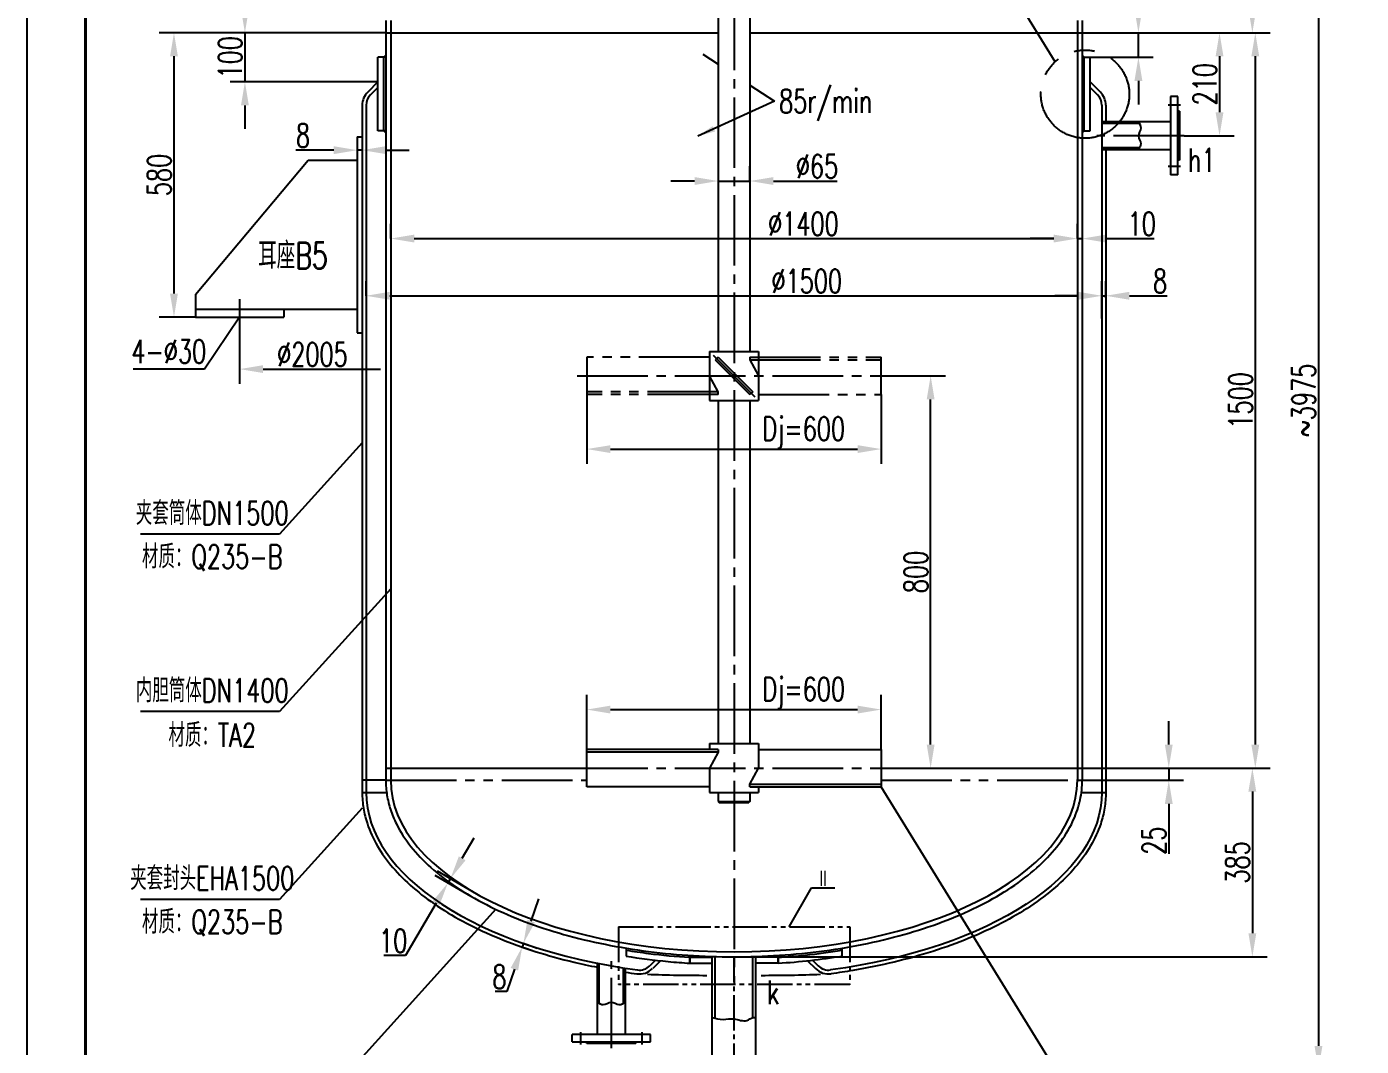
# Model space of a CAD drawing. Header units: millimetres. Extents: x -609 to 19506, y -219 to 17861.
# Drawn here: x 0 to 2721, y 3017 to 5097 of the extents above; entities that cross this region are included whole.
import ezdxf
from ezdxf.enums import TextEntityAlignment as Align

# ---------------------------------------------------------------- set-up
doc = ezdxf.new("R2010")
doc.units = ezdxf.units.MM
doc.header["$LTSCALE"] = 120
doc.header["$PDMODE"] = 3
for name, pattern in [('CENT1', [3.35, 2.4, -0.3, 0.35, -0.3]), ('CENT2', [0.82, 0.6, -0.07, 0.08, -0.07]), ('CENTER', [1.66, 1.2, -0.15, 0.16, -0.15]), ('PHAN1', [4, 2.4, -0.3, 0.35, -0.3, 0.35, -0.3]), ('PHAN2', [0.97, 0.6, -0.07, 0.08, -0.07, 0.08, -0.07]), ('PHANTOM', [1.97, 1.2, -0.15, 0.16, -0.15, 0.16, -0.15])]:
    doc.linetypes.add(name, pattern=pattern)
for name, color, linetype in [('3', 6, 'Continuous'), ('4', 5, 'Continuous'), ('A', 2, 'Continuous'), ('B', 7, 'Continuous'), ('C', 1, 'CENTER'), ('C1', 1, 'CENT1'), ('C2', 1, 'CENT2'), ('D', 4, 'PHANTOM'), ('D1', 4, 'PHAN1'), ('D2', 4, 'PHAN2')]:
    doc.layers.add(name, color=color, linetype=linetype)
doc.styles.add('HZ', font='txt', dxfattribs={"width": 0.7, "bigfont": 'hztxt'})
doc.dimstyles.new('ISO-25', dxfattribs={"dimtxt": 2.5, "dimasz": 2.5, "dimexe": 1.25, "dimexo": 0.625, "dimtad": 1, "dimdsep": 46, "dimtxsty": 'Standard', "dimcen": 2.5, "dimadec": 0, "dimazin": 0, "dimtfac": 1, "dimtmove": 0, "dimatfit": 3, "dimfxl": 0, "dimarcsym": 0})

# ---------------------------------------------------------------- blocks, each defined once
blk = doc.blocks.new('*D9')
at = {"layer": 'B', "color": 0, "lineweight": -2}
for p, q in [((444.9, 5132.4), (444.9, 5180.4)), ((732.1, 5084.4), (414.9, 5084.4)), ((444.9, 5084.4), (444.9, 4984.4)), ((716.1, 4984.4), (414.9, 4984.4)), ((444.9, 4936.4), (444.9, 4888.4))]:
    blk.add_line(p, q, dxfattribs=at)
at = {"layer": 'B', "color": 0}
for points in [[(436.9, 5132.4), (452.9, 5132.4), (444.9, 5084.4)], [(436.9, 4936.4), (452.9, 4936.4), (444.9, 4984.4)]]:
    blk.add_solid(points, dxfattribs=at)
at = {"layer": 'Defpoints', "color": 0}
for p in [(732.1, 5084.4), (444.9, 4984.4), (716.1, 4984.4)]:
    blk.add_point(p, dxfattribs=at)
at = {"layer": 'B', "color": 0, "insert": (414.9, 5034.4), "char_height": 48, "attachment_point": 5, "rotation": 90, "style": 'HZ'}
blk.add_mtext('100', dxfattribs=at)
blk = doc.blocks.new('*D11')
at = {"layer": 'B', "color": 0, "lineweight": -2}
for p, q in [((1762.1, 4384.4), (1873, 4384.4)), ((1843, 3632.4), (1843, 4336.4)), ((1762.1, 3584.4), (1873, 3584.4))]:
    blk.add_line(p, q, dxfattribs=at)
at = {"layer": 'B', "color": 0}
for points in [[(1835, 4336.4), (1851, 4336.4), (1843, 4384.4)], [(1835, 3632.4), (1851, 3632.4), (1843, 3584.4)]]:
    blk.add_solid(points, dxfattribs=at)
at = {"layer": 'Defpoints', "color": 0}
for p in [(1762.1, 4384.4), (1843, 4384.4), (1762.1, 3584.4)]:
    blk.add_point(p, dxfattribs=at)
at = {"layer": 'B', "color": 0, "insert": (1813, 3984.4), "char_height": 48, "attachment_point": 5, "rotation": 90, "style": 'HZ'}
blk.add_mtext('800', dxfattribs=at)
blk = doc.blocks.new('*D12')
at = {"layer": 'B', "color": 0, "lineweight": -2}
for p, q in [((567, 5084.4), (270.3, 5084.4)), ((300.3, 5036.4), (300.3, 4552.4)), ((344.1, 4504.4), (270.3, 4504.4))]:
    blk.add_line(p, q, dxfattribs=at)
at = {"layer": 'B', "color": 0}
for points in [[(292.3, 5036.4), (308.3, 5036.4), (300.3, 5084.4)], [(292.3, 4552.4), (308.3, 4552.4), (300.3, 4504.4)]]:
    blk.add_solid(points, dxfattribs=at)
at = {"layer": 'Defpoints', "color": 0}
for p in [(567, 5084.4), (300.3, 4504.4), (344.1, 4504.4)]:
    blk.add_point(p, dxfattribs=at)
at = {"layer": 'B', "color": 0, "insert": (270.3, 4794.4), "char_height": 48, "attachment_point": 5, "rotation": 90, "style": 'HZ'}
blk.add_mtext('580', dxfattribs=at)
blk = doc.blocks.new('*D13')
at = {"layer": 'B', "color": 0, "lineweight": -2}
for p, q in [((2152.1, 5084.4), (2462, 5084.4)), ((2432, 5036.4), (2432, 4922.4)), ((2360.1, 4874.4), (2462, 4874.4))]:
    blk.add_line(p, q, dxfattribs=at)
at = {"layer": 'B', "color": 0}
for points in [[(2424, 5036.4), (2440, 5036.4), (2432, 5084.4)], [(2424, 4922.4), (2440, 4922.4), (2432, 4874.4)]]:
    blk.add_solid(points, dxfattribs=at)
at = {"layer": 'Defpoints', "color": 0}
for p in [(2152.1, 5084.4), (2360.1, 4874.4), (2432, 4874.4)]:
    blk.add_point(p, dxfattribs=at)
at = {"layer": 'B', "color": 0, "insert": (2402, 4979.4), "char_height": 48, "attachment_point": 5, "rotation": 90, "style": 'HZ'}
blk.add_mtext('210', dxfattribs=at)
blk = doc.blocks.new('*D15')
at = {"layer": 'B', "color": 0, "lineweight": -2}
for p, q in [((1142.1, 3622.6), (1142.1, 3733.7)), ((1742.1, 3622.6), (1742.1, 3733.7)), ((1190.1, 3703.7), (1694.1, 3703.7))]:
    blk.add_line(p, q, dxfattribs=at)
at = {"layer": 'B', "color": 0}
for points in [[(1190.1, 3711.7), (1190.1, 3695.7), (1142.1, 3703.7)], [(1694.1, 3711.7), (1694.1, 3695.7), (1742.1, 3703.7)]]:
    blk.add_solid(points, dxfattribs=at)
at = {"layer": 'Defpoints', "color": 0}
for p in [(1742.1, 3703.7), (1142.1, 3622.6), (1742.1, 3622.6)]:
    blk.add_point(p, dxfattribs=at)
at = {"layer": 'B', "color": 0, "insert": (1584.3, 3737.3), "char_height": 48, "attachment_point": 5, "style": 'HZ'}
blk.add_mtext('Dj=600', dxfattribs=at)
blk = doc.blocks.new('*D16')
at = {"layer": 'B', "color": 0, "lineweight": -2}
for p, q in [((1142.1, 4346.2), (1142.1, 4205.1)), ((1742.1, 4346.2), (1742.1, 4205.1)), ((1190.1, 4235.1), (1694.1, 4235.1))]:
    blk.add_line(p, q, dxfattribs=at)
at = {"layer": 'B', "color": 0}
for points in [[(1190.1, 4243.1), (1190.1, 4227.1), (1142.1, 4235.1)], [(1694.1, 4243.1), (1694.1, 4227.1), (1742.1, 4235.1)]]:
    blk.add_solid(points, dxfattribs=at)
at = {"layer": 'Defpoints', "color": 0}
for p in [(1142.1, 4346.2), (1742.1, 4346.2), (1742.1, 4235.1)]:
    blk.add_point(p, dxfattribs=at)
at = {"layer": 'B', "color": 0, "insert": (1584.3, 4268.6), "char_height": 48, "attachment_point": 5, "style": 'HZ'}
blk.add_mtext('Dj=600', dxfattribs=at)
blk = doc.blocks.new('*D17')
at = {"layer": 'B', "color": 0, "lineweight": -2}
for p, q in [((742.1, 4664.6), (742.1, 4694.6)), ((2142.1, 4664.6), (2142.1, 4694.6)), ((790.1, 4664.6), (2094.1, 4664.6))]:
    blk.add_line(p, q, dxfattribs=at)
at = {"layer": 'B', "color": 0}
for points in [[(790.1, 4672.6), (790.1, 4656.6), (742.1, 4664.6)], [(2094.1, 4672.6), (2094.1, 4656.6), (2142.1, 4664.6)]]:
    blk.add_solid(points, dxfattribs=at)
at = {"layer": 'Defpoints', "color": 0}
for p in [(742.1, 4664.6), (2142.1, 4664.6), (2142.1, 4664.6)]:
    blk.add_point(p, dxfattribs=at)
at = {"layer": 'B', "color": 0, "insert": (1583.6, 4694.6), "char_height": 48, "attachment_point": 5, "style": 'HZ'}
blk.add_mtext('%%c1400', dxfattribs=at)
blk = doc.blocks.new('*D18')
at = {"layer": 'B', "color": 0, "lineweight": -2}
for p, q in [((692.1, 4547.9), (692.1, 4577.9)), ((2192.1, 4547.9), (2192.1, 4577.9)), ((740.1, 4547.9), (2144.1, 4547.9))]:
    blk.add_line(p, q, dxfattribs=at)
at = {"layer": 'B', "color": 0}
for points in [[(740.1, 4555.9), (740.1, 4539.9), (692.1, 4547.9)], [(2144.1, 4555.9), (2144.1, 4539.9), (2192.1, 4547.9)]]:
    blk.add_solid(points, dxfattribs=at)
at = {"layer": 'Defpoints', "color": 0}
for p in [(692.1, 4547.9), (2192.1, 4547.9), (2192.1, 4547.9)]:
    blk.add_point(p, dxfattribs=at)
at = {"layer": 'B', "color": 0, "insert": (1590.5, 4577.9), "char_height": 48, "attachment_point": 5, "style": 'HZ'}
blk.add_mtext('%%c1500', dxfattribs=at)
blk = doc.blocks.new('*D19')
at = {"layer": 'B', "color": 0, "lineweight": -2}
for p, q in [((2192.1, 4501.8), (2192.1, 4577.9)), ((2200.1, 4543.5), (2200.1, 4577.9)), ((2144.1, 4547.9), (2096.1, 4547.9)), ((2192.1, 4547.9), (2200.1, 4547.9)), ((2248.1, 4547.9), (2325.5, 4547.9))]:
    blk.add_line(p, q, dxfattribs=at)
at = {"layer": 'B', "color": 0}
for points in [[(2144.1, 4555.9), (2144.1, 4539.9), (2192.1, 4547.9)], [(2248.1, 4555.9), (2248.1, 4539.9), (2200.1, 4547.9)]]:
    blk.add_solid(points, dxfattribs=at)
at = {"layer": 'Defpoints', "color": 0}
for p in [(2200.1, 4547.9), (2200.1, 4543.5), (2192.1, 4501.8)]:
    blk.add_point(p, dxfattribs=at)
at = {"layer": 'B', "color": 0, "insert": (2310.8, 4577.9), "char_height": 48, "attachment_point": 5, "style": 'HZ'}
blk.add_mtext('8', dxfattribs=at)
blk = doc.blocks.new('*D20')
at = {"layer": 'B', "color": 0, "lineweight": -2}
for p, q in [((2462, 5084.4), (2534.9, 5084.4)), ((2504.9, 5036.4), (2504.9, 3632.4)), ((2152.1, 3584.4), (2534.9, 3584.4))]:
    blk.add_line(p, q, dxfattribs=at)
at = {"layer": 'B', "color": 0}
for points in [[(2496.9, 5036.4), (2512.9, 5036.4), (2504.9, 5084.4)], [(2496.9, 3632.4), (2512.9, 3632.4), (2504.9, 3584.4)]]:
    blk.add_solid(points, dxfattribs=at)
at = {"layer": 'Defpoints', "color": 0}
for p in [(2462, 5084.4), (2152.1, 3584.4), (2504.9, 3584.4)]:
    blk.add_point(p, dxfattribs=at)
at = {"layer": 'B', "color": 0, "insert": (2474.9, 4334.4), "char_height": 48, "attachment_point": 5, "rotation": 90, "style": 'HZ'}
blk.add_mtext('1500', dxfattribs=at)
blk = doc.blocks.new('*D21')
at = {"layer": 'B', "color": 0, "lineweight": -2}
for p, q in [((1442.1, 5475.4), (2528.9, 5475.4)), ((2498.9, 5132.4), (2498.9, 5427.4)), ((2152.1, 5084.4), (2528.9, 5084.4))]:
    blk.add_line(p, q, dxfattribs=at)
at = {"layer": 'B', "color": 0}
for points in [[(2490.9, 5427.4), (2506.9, 5427.4), (2498.9, 5475.4)], [(2490.9, 5132.4), (2506.9, 5132.4), (2498.9, 5084.4)]]:
    blk.add_solid(points, dxfattribs=at)
at = {"layer": 'Defpoints', "color": 0}
for p in [(1442.1, 5475.4), (2498.9, 5475.4), (2152.1, 5084.4)]:
    blk.add_point(p, dxfattribs=at)
at = {"layer": 'B', "color": 0, "insert": (2468.9, 5279.9), "char_height": 48, "attachment_point": 5, "rotation": 90, "style": 'HZ'}
blk.add_mtext('391', dxfattribs=at)
blk = doc.blocks.new('*D22')
at = {"layer": 'B', "color": 0, "lineweight": -2}
for p, q in [((2152.1, 3584.4), (2528.9, 3584.4)), ((2498.9, 3536.4), (2498.9, 3247.4)), ((1442.1, 3199.4), (2528.9, 3199.4))]:
    blk.add_line(p, q, dxfattribs=at)
at = {"layer": 'B', "color": 0}
for points in [[(2490.9, 3536.4), (2506.9, 3536.4), (2498.9, 3584.4)], [(2490.9, 3247.4), (2506.9, 3247.4), (2498.9, 3199.4)]]:
    blk.add_solid(points, dxfattribs=at)
at = {"layer": 'Defpoints', "color": 0}
for p in [(2152.1, 3584.4), (1442.1, 3199.4), (2498.9, 3199.4)]:
    blk.add_point(p, dxfattribs=at)
at = {"layer": 'B', "color": 0, "insert": (2468.9, 3391.9), "char_height": 48, "attachment_point": 5, "rotation": 90, "style": 'HZ'}
blk.add_mtext('385', dxfattribs=at)
blk = doc.blocks.new('*D23')
at = {"layer": 'B', "color": 0, "lineweight": -2}
for p, q in [((2328.5, 3632.4), (2328.5, 3680.4)), ((2158.1, 3584.4), (2358.5, 3584.4)), ((2328.5, 3584.4), (2328.5, 3559.4)), ((2200.1, 3559.4), (2358.5, 3559.4)), ((2328.5, 3511.4), (2328.5, 3409.1))]:
    blk.add_line(p, q, dxfattribs=at)
at = {"layer": 'B', "color": 0}
for points in [[(2320.5, 3632.4), (2336.5, 3632.4), (2328.5, 3584.4)], [(2320.5, 3511.4), (2336.5, 3511.4), (2328.5, 3559.4)]]:
    blk.add_solid(points, dxfattribs=at)
at = {"layer": 'Defpoints', "color": 0}
for p in [(2158.1, 3584.4), (2200.1, 3559.4), (2328.5, 3559.4)]:
    blk.add_point(p, dxfattribs=at)
at = {"layer": 'B', "color": 0, "insert": (2298.5, 3436.2), "char_height": 48, "attachment_point": 5, "rotation": 90, "style": 'HZ'}
blk.add_mtext('25', dxfattribs=at)
blk = doc.blocks.new('*D26')
at = {"layer": 'B', "color": 0, "lineweight": -2}
for p, q in [((888, 3400.3), (912.2, 3441.8)), ((906, 3322.7), (832.9, 3365.3)), ((911.1, 3331.4), (837.9, 3373.9)), ((863.9, 3358.8), (858.8, 3350.2)), ((834.7, 3308.7), (772.5, 3201.9)), ((772.5, 3201.9), (727.9, 3201.9))]:
    blk.add_line(p, q, dxfattribs=at)
at = {"layer": 'B', "color": 0}
for points in [[(881.1, 3404.3), (894.9, 3396.3), (863.9, 3358.8)], [(827.8, 3312.7), (841.6, 3304.7), (858.8, 3350.2)]]:
    blk.add_solid(points, dxfattribs=at)
at = {"layer": 'Defpoints', "color": 0}
for p in [(858.8, 3350.2), (906, 3322.7), (911.1, 3331.4)]:
    blk.add_point(p, dxfattribs=at)
at = {"layer": 'B', "color": 0, "insert": (747.2, 3231.9), "char_height": 48, "attachment_point": 5, "style": 'HZ'}
blk.add_mtext('10', dxfattribs=at)
blk = doc.blocks.new('*D27')
at = {"layer": 'B', "color": 0, "lineweight": -2}
for p, q in [((1028.6, 3272.2), (1044.5, 3317.5)), ((1012.8, 3226.9), (1010.2, 3219.3)), ((1010.2, 3219.3), (1038.5, 3209.5)), ((1012.8, 3226.9), (1041.1, 3217)), ((994.4, 3174), (978.6, 3128.7)), ((978.6, 3128.7), (955.1, 3128.7))]:
    blk.add_line(p, q, dxfattribs=at)
at = {"layer": 'B', "color": 0}
for points in [[(1021.1, 3274.8), (1036.2, 3269.6), (1012.8, 3226.9)], [(986.8, 3176.7), (1001.9, 3171.4), (1010.2, 3219.3)]]:
    blk.add_solid(points, dxfattribs=at)
at = {"layer": 'Defpoints', "color": 0}
for p in [(1010.2, 3219.3), (1010.2, 3219.3), (1012.8, 3226.9)]:
    blk.add_point(p, dxfattribs=at)
at = {"layer": 'B', "color": 0, "insert": (963.8, 3158.7), "char_height": 48, "attachment_point": 5, "style": 'HZ'}
blk.add_mtext('8', dxfattribs=at)
blk = doc.blocks.new('*D28')
at = {"layer": 'B', "color": 0, "lineweight": -2}
for p, q in [((674.1, 4872.4), (674.1, 4815)), ((684.1, 4872.4), (684.1, 4815)), ((626.1, 4845), (548.7, 4845)), ((684.1, 4845), (674.1, 4845)), ((732.1, 4845), (780.1, 4845))]:
    blk.add_line(p, q, dxfattribs=at)
at = {"layer": 'B', "color": 0}
for points in [[(626.1, 4853), (626.1, 4837), (674.1, 4845)], [(732.1, 4853), (732.1, 4837), (684.1, 4845)]]:
    blk.add_solid(points, dxfattribs=at)
at = {"layer": 'Defpoints', "color": 0}
for p in [(674.1, 4872.4), (684.1, 4872.4), (684.1, 4845)]:
    blk.add_point(p, dxfattribs=at)
at = {"layer": 'B', "color": 0, "insert": (563.4, 4875), "char_height": 48, "attachment_point": 5, "style": 'HZ'}
blk.add_mtext('8', dxfattribs=at)
blk = doc.blocks.new('*D32')
at = {"layer": 'B', "color": 0, "lineweight": -2}
for p, q in [((1474.6, 4782), (1474.6, 4812)), ((1361.6, 4782), (1313.6, 4782)), ((1409.6, 4783.4), (1409.6, 4752)), ((1409.6, 4782), (1474.6, 4782)), ((1522.6, 4782), (1652.3, 4782))]:
    blk.add_line(p, q, dxfattribs=at)
at = {"layer": 'B', "color": 0}
for points in [[(1361.6, 4790), (1361.6, 4774), (1409.6, 4782)], [(1522.6, 4790), (1522.6, 4774), (1474.6, 4782)]]:
    blk.add_solid(points, dxfattribs=at)
at = {"layer": 'Defpoints', "color": 0}
for p in [(1409.6, 4783.4), (1474.6, 4782), (1474.6, 4782)]:
    blk.add_point(p, dxfattribs=at)
at = {"layer": 'B', "color": 0, "insert": (1611.4, 4812), "char_height": 48, "attachment_point": 5, "style": 'HZ'}
blk.add_mtext('%%C65', dxfattribs=at)
blk = doc.blocks.new('*D33')
at = {"layer": 'B', "color": 0, "lineweight": -2}
for p, q in [((1532.7, 6659), (2663.7, 6659)), ((2633.7, 6611), (2633.7, 3017.4)), ((1508.1, 2969.4), (2663.7, 2969.4))]:
    blk.add_line(p, q, dxfattribs=at)
at = {"layer": 'B', "color": 0}
for points in [[(2625.7, 6611), (2641.7, 6611), (2633.7, 6659)], [(2625.7, 3017.4), (2641.7, 3017.4), (2633.7, 2969.4)]]:
    blk.add_solid(points, dxfattribs=at)
at = {"layer": 'Defpoints', "color": 0}
for p in [(1532.7, 6659), (1508.1, 2969.4), (2633.7, 2969.4)]:
    blk.add_point(p, dxfattribs=at)
at = {"layer": 'B', "color": 0, "insert": (2603.7, 4334.4), "char_height": 48, "attachment_point": 5, "rotation": 90, "style": 'HZ'}
blk.add_mtext('~3975', dxfattribs=at)
blk = doc.blocks.new('*D38')
at = {"layer": 'B', "color": 0, "lineweight": -2}
for p, q in [((2142.1, 4694.6), (2142.1, 4634.6)), ((2152.1, 4694.6), (2152.1, 4634.6)), ((2094.1, 4664.6), (2046.1, 4664.6)), ((2142.1, 4664.6), (2152.1, 4664.6)), ((2200.1, 4664.6), (2298.7, 4664.6))]:
    blk.add_line(p, q, dxfattribs=at)
at = {"layer": 'B', "color": 0}
for points in [[(2094.1, 4672.6), (2094.1, 4656.6), (2142.1, 4664.6)], [(2200.1, 4672.6), (2200.1, 4656.6), (2152.1, 4664.6)]]:
    blk.add_solid(points, dxfattribs=at)
at = {"layer": 'Defpoints', "color": 0}
for p in [(2142.1, 4694.6), (2152.1, 4694.6), (2152.1, 4664.6)]:
    blk.add_point(p, dxfattribs=at)
at = {"layer": 'B', "color": 0, "insert": (2273.4, 4694.6), "char_height": 48, "attachment_point": 5, "style": 'HZ'}
blk.add_mtext('10', dxfattribs=at)
blk = doc.blocks.new('*D48')
at = {"layer": 'B', "color": 0, "lineweight": -2}
for p, q in [((2266.6, 5132.4), (2266.6, 5234.7)), ((2152.1, 5084.4), (2296.6, 5084.4)), ((2266.6, 5034.4), (2266.6, 5084.4)), ((2168.1, 5034.4), (2296.6, 5034.4)), ((2266.6, 4986.4), (2266.6, 4938.4))]:
    blk.add_line(p, q, dxfattribs=at)
at = {"layer": 'B', "color": 0}
for points in [[(2258.6, 5132.4), (2274.6, 5132.4), (2266.6, 5084.4)], [(2258.6, 4986.4), (2274.6, 4986.4), (2266.6, 5034.4)]]:
    blk.add_solid(points, dxfattribs=at)
at = {"layer": 'Defpoints', "color": 0}
for p in [(2152.1, 5084.4), (2168.1, 5034.4), (2266.6, 5034.4)]:
    blk.add_point(p, dxfattribs=at)
at = {"layer": 'B', "color": 0, "insert": (2236.6, 5207.5), "char_height": 48, "attachment_point": 5, "rotation": 90, "style": 'HZ'}
blk.add_mtext('50', dxfattribs=at)

msp = doc.modelspace()

# ---------------------------------------------------------------- hatches: boundary and pattern name
at = {"layer": 'B'}
for points in [[(727.957, 5034.392), (732.096, 5034.392), (732.096, 5038.531)], [(2156.235, 5034.392), (2152.096, 5034.392), (2152.096, 5038.531)], [(727.957, 4884.392), (732.096, 4884.392), (732.096, 4880.253)], [(2156.235, 4884.392), (2152.096, 4884.392), (2152.096, 4880.253)]]:
    msp.add_hatch(color=256, dxfattribs=at).paths.add_polyline_path(points)

# ---------------------------------------------------------------- linework, layer by layer
at = {"color": 0, "linetype": 'ByBlock'}
msp.add_line((1524.504, 4945.134), (1368.346, 4873.605), dxfattribs=at)
msp.add_solid([(1398.367, 4893.91), (1403.33, 4883.076), (1368.346, 4873.605)], dxfattribs=at)
at = {"layer": '3'}
msp.add_lwpolyline([(0, 7128), (0, 0), (5040, 0), (5040, 7128)], close=True, dxfattribs=at)
at = {"layer": '4', "const_width": 6}
msp.add_lwpolyline([(120, 7008), (120, 120), (4920, 120), (4920, 7008)], close=True, dxfattribs=at)
at = {"layer": 'A'}
for p, q in [((1409.596, 5508.582), (1409.596, 4434.392)), ((1474.596, 5508.086), (1474.596, 4434.392)), ((732.096, 5109.392), (732.096, 3559.392)), ((742.096, 5109.392), (742.096, 3559.392)), ((2142.096, 5109.392), (2142.096, 3559.392)), ((2152.096, 5109.392), (2152.096, 3559.392)), ((732.096, 5084.392), (1409.596, 5084.392)), ((1474.596, 5084.392), (2152.096, 5084.392)), ((732.096, 5034.392), (716.096, 5034.392)), ((716.096, 4884.392), (716.096, 5034.392)), ((728.096, 4884.392), (728.096, 5034.392)), ((2152.096, 5034.392), (2168.096, 5034.392)), ((2156.096, 4884.392), (2156.096, 5034.392)), ((2168.096, 4884.392), (2168.096, 5034.392)), ((716.096, 4984.392), (695.226, 4963.522)), ((2168.096, 4984.392), (2188.966, 4963.522)), ((716.096, 4973.078), (700.883, 4957.865)), ((716.096, 4973.078), (700.883, 4957.865)), ((2168.096, 4973.078), (2183.309, 4957.865)), ((2332.096, 4954.392), (2332.096, 4794.392)), ((2347.096, 4954.392), (2332.096, 4954.392)), ((2347.096, 4794.392), (2347.096, 4954.392)), ((684.096, 4936.652), (684.096, 3534.392)), ((692.096, 4936.652), (692.096, 3534.392)), ((2192.096, 4936.652), (2192.096, 3534.392)), ((2200.096, 4936.652), (2200.096, 4902.892)), ((2332.096, 4902.892), (2192.096, 4902.892)), ((2268.381, 4899.392), (2192.096, 4899.392)), ((2350.096, 4924.392), (2347.096, 4924.392)), ((2350.096, 4924.392), (2350.096, 4824.392)), ((674.096, 4872.392), (674.096, 4472.392)), ((674.096, 4872.392), (684.096, 4872.392)), ((732.096, 4884.392), (716.096, 4884.392)), ((2152.096, 4884.392), (2168.096, 4884.392)), ((2268.471, 4849.392), (2192.096, 4849.392)), ((2332.096, 4845.892), (2192.096, 4845.892)), ((2200.096, 4845.892), (2200.096, 3534.392)), ((344.096, 4550.392), (574.096, 4824.392)), ((574.096, 4824.392), (674.096, 4824.392)), ((2350.096, 4824.392), (2347.096, 4824.392)), ((2347.096, 4794.392), (2332.096, 4794.392)), ((344.096, 4550.392), (344.096, 4504.392)), ((344.096, 4520.392), (674.096, 4520.392)), ((524.096, 4520.392), (524.096, 4504.392)), ((344.096, 4504.392), (524.096, 4504.392)), ((674.096, 4472.392), (684.096, 4472.392)), ((1392.096, 4434.392), (1392.096, 4334.392)), ((1392.096, 4434.392), (1492.096, 4434.392)), ((1409.569, 4422.576), (1403.912, 4416.919)), ((1403.912, 4416.919), (1474.623, 4346.208)), ((1409.569, 4422.576), (1480.28, 4351.865)), ((1492.096, 4434.392), (1492.096, 4334.392)), ((1392.096, 4334.392), (1492.096, 4334.392)), ((1409.596, 4334.392), (1409.596, 3634.392)), ((1474.596, 4334.392), (1474.596, 3634.392)), ((1480.28, 4351.865), (1474.623, 4346.208)), ((1409.569, 3622.576), (1142.096, 3622.576)), ((1142.096, 3546.208), (1142.096, 3622.576)), ((1392.096, 3634.392), (1392.096, 3622.576)), ((1392.096, 3634.392), (1492.096, 3634.392)), ((1409.569, 3622.576), (1409.569, 3616.919)), ((1492.096, 3634.392), (1492.096, 3584.392)), ((1492.096, 3622.576), (1742.096, 3622.576)), ((1742.096, 3622.576), (1742.096, 3546.208)), ((1409.569, 3616.919), (1142.096, 3616.919)), ((1409.569, 3616.919), (1392.096, 3584.392)), ((732.096, 3584.392), (1142.096, 3584.392)), ((1392.096, 3584.392), (1392.096, 3534.392)), ((1474.623, 3551.865), (1492.096, 3584.392)), ((1742.096, 3584.392), (2152.096, 3584.392)), ((732.096, 3559.392), (684.096, 3559.392)), ((1392.096, 3546.208), (1142.096, 3546.208)), ((1474.623, 3551.865), (1742.096, 3551.865)), ((1474.623, 3546.208), (1474.623, 3551.865)), ((1474.623, 3546.208), (1742.096, 3546.208)), ((1492.096, 3546.208), (1492.096, 3534.392)), ((2152.096, 3559.392), (2200.096, 3559.392)), ((1392.096, 3534.392), (1492.096, 3534.392)), ((1409.596, 3534.392), (1409.596, 3516.392)), ((1409.596, 3516.392), (1411.596, 3514.392)), ((1409.596, 3516.392), (1474.596, 3516.392)), ((1411.596, 3514.392), (1472.596, 3514.392)), ((1474.596, 3516.392), (1472.596, 3514.392)), ((1474.596, 3534.392), (1474.596, 3516.392)), ((1222.096, 3216.992), (1222.096, 3200.781)), ((1662.096, 3216.994), (1662.096, 3200.781)), ((1163.596, 3040.715), (1163.596, 3186.205)), ((1167.096, 3104.341), (1167.096, 3185.51)), ((1281.916, 3192.504), (1270.469, 3181.057)), ((1292.096, 3191.37), (1276.352, 3175.626)), ((1352.096, 3202.276), (1352.096, 3186.244)), ((1352.096, 3186.244), (1352.096, 3199.392)), ((1352.096, 3198.268), (1397.596, 3198.268)), ((1352.096, 3186.244), (1397.596, 3186.244)), ((1397.596, 2989.392), (1397.596, 3199.392)), ((1403.596, 3073.849), (1403.596, 3199.392)), ((1480.596, 3075.234), (1480.596, 3199.392)), ((1486.596, 2989.392), (1486.596, 3199.392)), ((1532.096, 3198.267), (1486.596, 3198.268)), ((1532.096, 3186.244), (1486.596, 3186.244)), ((1532.096, 3202.276), (1532.096, 3186.244)), ((1532.096, 3186.244), (1532.096, 3199.392)), ((1592.096, 3191.369), (1608.066, 3175.4)), ((1602.276, 3192.504), (1613.723, 3181.057)), ((1192.096, 3172.715), (1192.096, 3172.715)), ((1217.096, 3104.431), (1217.096, 3176.665)), ((1220.596, 3040.715), (1220.596, 3176.119)), ((1272.096, 3040.715), (1112.096, 3040.715)), ((1112.096, 3025.715), (1112.096, 3040.715)), ((1112.096, 3025.715), (1272.096, 3025.715)), ((1142.096, 3022.715), (1142.096, 3025.715)), ((1242.096, 3022.715), (1142.096, 3022.715)), ((1242.096, 3022.715), (1242.096, 3025.715)), ((1272.096, 3025.715), (1272.096, 3040.715))]:
    msp.add_line(p, q, dxfattribs=at)
for centre, radius, start, end in [((722.096, 4936.652), 38, 135, 180), ((722.096, 4936.652), 30, 135, 180), ((2162.096, 4936.652), 30, 360, 45), ((2162.096, 4936.652), 38, 0, 45), ((1249.256, 3202.27), 38, 262.253811, 315), ((1249.256, 3202.27), 30, 262.253811, 315), ((1390.87, 6862.729), 3701.235, 268.060444, 269.930862), ((1493.323, 6862.729), 3701.235, 270.069138, 271.939556), ((1634.936, 3202.27), 38, 225, 277.746189), ((1634.936, 3202.27), 30, 225, 277.746189)]:
    msp.add_arc(centre, radius, start, end, dxfattribs=at)
for centre, major_axis, end_param in [((1442.096, 3559.392), (-700, 0), 3.14159265), ((1442.096, 3534.392), (-750, 0), 1.30517238)]:
    msp.add_ellipse(centre, major_axis=major_axis, ratio=0.5, start_param=0, end_param=end_param, dxfattribs=at)
at = {"layer": 'A', "extrusion": (0, 0, -1)}
msp.add_ellipse((1442.096, 3534.392), major_axis=(750, 0), ratio=0.5, start_param=0, end_param=1.30517238, dxfattribs=at)
at = {"layer": 'A'}
for points, knots in [([(732.096, 3559.392), (732.096, 3549.355), (732.914, 3539.318), (736.173, 3519.341), (738.613, 3509.401), (745.082, 3489.707), (749.109, 3479.953), (761.718, 3454.647), (771.569, 3439.309), (795.105, 3409.562), (808.789, 3395.151), (839.717, 3367.458), (856.961, 3354.175), (894.702, 3328.926), (915.199, 3316.96), (959.094, 3294.524), (982.492, 3284.053), (1031.79, 3264.77), (1057.69, 3255.958), (1111.547, 3240.133), (1139.505, 3233.12), (1197, 3221.008), (1226.537, 3215.91), (1286.68, 3207.71), (1317.287, 3204.61), (1379.042, 3200.459), (1410.191, 3199.409), (1472.493, 3199.375), (1503.646, 3200.393), (1565.419, 3204.477), (1596.039, 3207.545), (1656.216, 3215.68), (1685.774, 3220.747), (1743.32, 3232.797), (1771.307, 3239.779), (1825.231, 3255.547), (1851.167, 3264.331), (1900.546, 3283.56), (1923.987, 3294.005), (1967.976, 3316.394), (1988.523, 3328.337), (2026.369, 3353.543), (2043.668, 3366.806), (2074.71, 3394.463), (2088.454, 3408.857), (2112.113, 3438.575), (2122.029, 3453.899), (2136.451, 3482.582), (2141.588, 3495.834), (2148.931, 3522.629), (2151.137, 3536.172), (2152.012, 3552.959), (2152.096, 3556.176), (2152.096, 3559.392)], [0, 0, 0, 0, 0.08138329, 0.08138329, 0.16276657, 0.16276657, 0.24414986, 0.24414986, 0.37670752, 0.37670752, 0.50926519, 0.50926519, 0.64182286, 0.64182286, 0.77438052, 0.77438052, 0.90693819, 0.90693819, 1.03949585, 1.03949585, 1.17205352, 1.17205352, 1.30461118, 1.30461118, 1.43716885, 1.43716885, 1.56972651, 1.56972651, 1.70228418, 1.70228418, 1.83484184, 1.83484184, 1.96739951, 1.96739951, 2.09995717, 2.09995717, 2.23251484, 2.23251484, 2.3650725, 2.3650725, 2.49763017, 2.49763017, 2.63018783, 2.63018783, 2.7627455, 2.7627455, 2.89530316, 2.89530316, 3.00540875, 3.00540875, 3.11551434, 3.11551434, 3.14159265, 3.14159265, 3.14159265, 3.14159265]), ([(684.096, 3534.392), (684.096, 3523.714), (684.972, 3513.037), (688.463, 3491.779), (691.078, 3481.198), (699.625, 3455.349), (706.535, 3440.188), (723.86, 3410.495), (734.274, 3395.962), (758.419, 3367.711), (772.149, 3353.993), (802.713, 3327.538), (819.547, 3314.802), (856.073, 3290.467), (875.766, 3278.87), (917.732, 3256.962), (940.005, 3246.651), (986.817, 3227.452), (1011.356, 3218.564), (1062.355, 3202.328), (1088.815, 3194.981), (1131.655, 3184.713), (1147.517, 3181.242), (1163.596, 3178.047)], [0, 0, 0, 0, 0.08192597, 0.08192597, 0.16385193, 0.16385193, 0.28384722, 0.28384722, 0.40384251, 0.40384251, 0.5238378, 0.5238378, 0.64383308, 0.64383308, 0.76382837, 0.76382837, 0.88382366, 0.88382366, 1.00381895, 1.00381895, 1.12381423, 1.12381423, 1.19258906, 1.19258906, 1.19258906, 1.19258906]), ([(2200.096, 3534.392), (2200.096, 3523.724), (2199.222, 3513.055), (2195.737, 3491.815), (2193.126, 3481.244), (2184.59, 3455.406), (2177.686, 3440.247), (2160.374, 3410.556), (2149.966, 3396.025), (2125.836, 3367.777), (2112.113, 3354.059), (2081.564, 3327.606), (2064.739, 3314.869), (2028.229, 3290.535), (2008.545, 3278.937), (1966.597, 3257.028), (1944.333, 3246.716), (1897.538, 3227.514), (1873.008, 3218.623), (1822.026, 3202.383), (1795.576, 3195.033), (1741.128, 3181.973), (1713.13, 3176.264), (1669.867, 3168.919), (1655.025, 3166.652), (1640.058, 3164.617)], [0, 0, 0, 0, 0.08185481, 0.08185481, 0.16370963, 0.16370963, 0.28368482, 0.28368482, 0.40366, 0.40366, 0.52363519, 0.52363519, 0.64361037, 0.64361037, 0.76358556, 0.76358556, 0.88356074, 0.88356074, 1.00353593, 1.00353593, 1.12351111, 1.12351111, 1.2434863, 1.2434863, 1.30517238, 1.30517238, 1.30517238, 1.30517238]), ([(1222.096, 3212.939), (1237.177, 3210.471), (1252.419, 3208.257), (1295.541, 3202.774), (1323.711, 3200.09), (1352.096, 3198.268)], [1.254492256, 1.254492256, 1.254492256, 1.254492256, 1.321744576, 1.321744576, 1.443159137, 1.443159137, 1.443159137, 1.443159137]), ([(1532.096, 3198.269), (1550.492, 3199.449), (1568.797, 3200.991), (1612.337, 3205.547), (1637.433, 3208.904), (1662.096, 3212.939)], [1.698433637, 1.698433637, 1.698433637, 1.698433637, 1.777117413, 1.777117413, 1.887100339, 1.887100339, 1.887100339, 1.887100339]), ([(1222.096, 3200.781), (1250.302, 3196.21), (1279.053, 3192.521), (1322.714, 3188.346), (1337.377, 3187.18), (1352.096, 3186.244)], [1.257344723, 1.257344723, 1.257344723, 1.257344723, 1.381835754, 1.381835754, 1.444244965, 1.444244965, 1.444244965, 1.444244965]), ([(1532.096, 3186.244), (1554.149, 3187.647), (1576.076, 3189.565), (1619.47, 3194.419), (1640.936, 3197.352), (1662.096, 3200.781)], [1.697347353, 1.697347353, 1.697347353, 1.697347353, 1.79085412, 1.79085412, 1.88424808, 1.88424808, 1.88424808, 1.88424808])]:
    msp.add_open_spline(points, degree=3, knots=knots, dxfattribs=at)
msp.add_open_spline([(1220.596, 3168.025), (1228.405, 3166.825), (1236.253, 3165.689), (1244.134, 3164.617)], degree=3, dxfattribs=at)
at = {"layer": 'B'}
for p, q in [((2096.744, 5025.298), (2017.038, 5154.813)), ((732.096, 5038.531), (727.957, 5034.392)), ((1378.418, 5040.947), (1409.596, 5020.498)), ((2152.096, 5038.531), (2156.235, 5034.392)), ((1474.596, 4977.867), (1524.504, 4945.134)), ((732.096, 4880.253), (727.957, 4884.392)), ((2152.096, 4880.253), (2156.235, 4884.392)), ((434.096, 4504.392), (362.276, 4398.273)), ((434.096, 4483.56), (434.096, 4368.273)), ((362.276, 4398.273), (217.114, 4398.273)), ((482.096, 4398.273), (721.532, 4398.273)), ((684.096, 4247.6), (515.701, 4061.283)), ((515.701, 4061.283), (232.352, 4061.283)), ((742.096, 3950.017), (515.701, 3699.528)), ((515.701, 3699.528), (232.352, 3699.528)), ((2196.635, 2808.595), (1742.096, 3546.208)), ((684.096, 3502.608), (515.701, 3316.292)), ((1554.78, 3260.682), (1600.219, 3340.235)), ((1600.219, 3340.235), (1647.385, 3340.235)), ((515.701, 3316.292), (232.352, 3316.292)), ((956.446, 3296.247), (515.701, 2808.595))]:
    msp.add_line(p, q, dxfattribs=at)
for points in [[(2266.096, 4902.892), (2271.54, 4890.284), (2266.614, 4873.64), (2271.54, 4857.935), (2266.096, 4845.892)], [(1220.596, 3106.715), (1207.988, 3101.272), (1191.345, 3106.197), (1175.639, 3101.272), (1163.596, 3106.715)], [(1397.596, 3075.234), (1419.693, 3071.765), (1442.096, 3072.676), (1468.301, 3069.645), (1480.596, 3075.234), (1486.596, 3075.234)]]:
    msp.add_spline(points, degree=3, dxfattribs=at)
msp.add_solid([(482.096, 4406.273), (482.096, 4390.273), (434.096, 4398.273)], dxfattribs=at)
at = {"layer": 'C'}
for p, q in [((1442.096, 6745.485), (1442.096, 3143.392)), ((2352.096, 4936.892), (2327.096, 4936.892)), ((2360.096, 4874.392), (2182.096, 4874.392)), ((2352.096, 4811.892), (2327.096, 4811.892)), ((1399.67, 4426.818), (1484.523, 4341.966)), ((1122.096, 4384.392), (1762.096, 4384.392)), ((1122.096, 3584.392), (1762.096, 3584.392)), ((1192.096, 3012.715), (1192.096, 3190.715)), ((1129.596, 3020.715), (1129.596, 3045.715)), ((1254.596, 3020.715), (1254.596, 3045.715))]:
    msp.add_line(p, q, dxfattribs=at)
at = {"layer": 'C1'}
msp.add_line((434.096, 4540.919), (434.096, 4483.56), dxfattribs=at)
at = {"layer": 'C2'}
msp.add_line((1442.096, 2950.687), (1442.096, 3199.392), dxfattribs=at)
at = {"layer": 'D'}
for p, q in [((1392.096, 4422.576), (1142.096, 4422.576)), ((1142.096, 4422.576), (1142.096, 4346.208)), ((1474.623, 4422.576), (1742.096, 4422.576)), ((1474.623, 4422.576), (1474.623, 4416.919)), ((1474.623, 4416.919), (1742.096, 4416.919)), ((1474.623, 4416.919), (1492.096, 4384.392)), ((1742.096, 4346.208), (1742.096, 4422.576)), ((1409.569, 4351.865), (1392.096, 4384.392)), ((1409.569, 4351.865), (1142.096, 4351.865)), ((1409.569, 4346.208), (1142.096, 4346.208)), ((1409.569, 4346.208), (1409.569, 4351.865)), ((1492.096, 4346.208), (1742.096, 4346.208)), ((732.096, 3559.392), (1142.096, 3559.392)), ((1742.096, 3559.392), (2152.096, 3559.392)), ((684.096, 3534.392), (733.788, 3534.392)), ((2150.404, 3534.392), (2200.096, 3534.392))]:
    msp.add_line(p, q, dxfattribs=at)
at = {"layer": 'D1'}
msp.add_circle((2157.891, 4959.209), 90.037, dxfattribs=at)
at = {"layer": 'D2'}
for p, q in [((1206.253, 3260.682), (1677.94, 3260.682)), ((1206.253, 3260.682), (1206.253, 3142.85)), ((1677.94, 3260.682), (1677.94, 3142.85)), ((1677.94, 3142.85), (1206.253, 3142.85))]:
    msp.add_line(p, q, dxfattribs=at)

# ---------------------------------------------------------------- texts
at = {"layer": 'B', "style": 'HZ', "width": 0.7}
msp.add_text('85r/min', height=48, dxfattribs=at).set_placement((1533.969, 4920.881))
for s, height, p in [('h1', 48, (2395.821, 4800.508)), ('耳座B5', 54, (542.869, 4602.847)), ('4-%%C30', 48, (289.695, 4410.273)), ('Ⅱ', 36, (1623.802, 3340.316)), ('k', 48, (1521.93, 3102.703))]:
    msp.add_text(s, height=height, dxfattribs=at).set_placement(p, align=Align.CENTER)
at = {"layer": 'B', "char_height": 48, "attachment_point": 5, "style": 'HZ'}
for s, insert in [('%%C2005', (582.566, 4428.273)), ('夹套筒体DN1500', (378.335, 4104.382)), ('材质：Q235-B', (378.335, 4013.36)), ('内胆筒体DN1400', (378.335, 3742.626)), ('材质：TA2', (378.335, 3651.605)), ('夹套封头EHA1500', (378.335, 3359.39)), ('材质：Q235-B', (378.335, 3268.369))]:
    msp.add_mtext(s, dxfattribs=dict(at, insert=insert))

# ---------------------------------------------------------------- dimensions: what is measured, and where the dimension line sits
at = {"layer": 'B'}
dim = msp.add_linear_dim(base=(2633.661, 2969.392), p1=(1532.721, 6658.96), p2=(1508.096, 2969.392), angle=90, text='~3975', dimstyle='ISO-25', override={"dimtxt": 48, "dimasz": 48, "dimexe": 30, "dimexo": 0, "dimgap": 6, "dimtxsty": 'HZ', "dimcen": 24}, dxfattribs=at)
dim.commit()
dim.dimension.update_dxf_attribs({"geometry": '*D33', "text_midpoint": (2633.661, 4334.392), "dimtype": 160})
for base, p1, p2, picture, middle in [((2498.933, 5475.392), (2152.096, 5084.392), (1442.096, 5475.392), '*D21', (2468.933, 5279.892)), ((444.922, 4984.392), (732.096, 5084.392), (716.096, 4984.392), '*D9', (414.922, 5034.392)), ((300.332, 4504.392), (567.045, 5084.392), (344.096, 4504.392), '*D12', (270.332, 4794.392)), ((2432.009, 4874.392), (2152.096, 5084.392), (2360.096, 4874.392), '*D13', (2402.009, 4979.392)), ((2504.933, 3584.392), (2462.009, 5084.392), (2152.096, 3584.392), '*D20', (2474.933, 4334.392)), ((1843.001, 4384.392), (1762.096, 3584.392), (1762.096, 4384.392), '*D11', (1813.001, 3984.392)), ((2328.509, 3559.392), (2158.096, 3584.392), (2200.096, 3559.392), '*D23', (2298.509, 3436.236)), ((2498.933, 3199.392), (2152.096, 3584.392), (1442.096, 3199.392), '*D22', (2468.933, 3391.892))]:
    dim = msp.add_linear_dim(base=base, p1=p1, p2=p2, angle=90, dimstyle='ISO-25', override={"dimtxt": 48, "dimasz": 48, "dimexe": 30, "dimexo": 0, "dimgap": 6, "dimtxsty": 'HZ', "dimcen": 24}, dxfattribs=at)
    dim.commit()
    dim.dimension.update_dxf_attribs({"geometry": picture, "text_midpoint": middle})
for base, p1, p2, angle, override, picture, middle, dimtype in [((2266.573, 5034.392), (2152.096, 5084.392), (2168.096, 5034.392), 90, {"dimtxt": 48, "dimasz": 48, "dimexe": 30, "dimexo": 0, "dimgap": 6, "dimtxsty": 'HZ', "dimcen": 24}, '*D48', (2266.573, 5207.547), 160), ((858.843, 3350.185), (911.067, 3331.353), (906.036, 3322.711), 239.793477, {"dimtxt": 48, "dimasz": 48, "dimexe": 30, "dimexo": 0, "dimgap": 6, "dimtih": 1, "dimtoh": 1, "dimtxsty": 'HZ', "dimcen": 24}, '*D26', (747.206, 3201.864), 161)]:
    dim = msp.add_linear_dim(base=base, p1=p1, p2=p2, angle=angle, dimstyle='ISO-25', override=override, dxfattribs=at)
    dim.commit()
    dim.dimension.update_dxf_attribs({"geometry": picture, "text_midpoint": middle, "dimtype": dimtype})
for base, p1, p2, text, picture, middle in [((684.096, 4844.955), (674.096, 4872.392), (684.096, 4872.392), '8', '*D28', (563.385, 4844.955)), ((2142.096, 4664.616), (742.096, 4664.616), (2142.096, 4664.616), '%%c<>', '*D17', (1583.642, 4664.616)), ((2192.096, 4547.924), (692.096, 4547.924), (2192.096, 4547.924), '%%c<>', '*D18', (1590.53, 4547.924)), ((1742.096, 4235.071), (1142.096, 4346.208), (1742.096, 4346.208), 'Dj=<>', '*D16', (1584.327, 4235.071)), ((1742.096, 3703.713), (1142.096, 3622.576), (1742.096, 3622.576), 'Dj=<>', '*D15', (1584.327, 3703.713))]:
    dim = msp.add_linear_dim(base=base, p1=p1, p2=p2, text=text, dimstyle='ISO-25', override={"dimtxt": 48, "dimasz": 48, "dimexe": 30, "dimexo": 0, "dimgap": 6, "dimtxsty": 'HZ', "dimcen": 24}, dxfattribs=at)
    dim.commit()
    dim.dimension.update_dxf_attribs({"geometry": picture, "text_midpoint": middle, "dimtype": 160})
dim = msp.add_linear_dim(base=(1474.596, 4781.961), p1=(1409.596, 4783.356), p2=(1474.596, 4781.961), text='%%C65', dimstyle='ISO-25', override={"dimtxt": 48, "dimasz": 48, "dimexe": 30, "dimexo": 0, "dimgap": 6, "dimtxsty": 'HZ', "dimcen": 24}, dxfattribs=at)
dim.commit()
dim.dimension.update_dxf_attribs({"geometry": '*D32', "text_midpoint": (1611.441, 4811.961)})
for base, p1, p2, picture, middle in [((2152.096, 4664.616), (2142.096, 4694.616), (2152.096, 4694.616), '*D38', (2273.385, 4694.616)), ((2200.096, 4547.924), (2192.096, 4501.753), (2200.096, 4543.472), '*D19', (2310.807, 4577.924))]:
    dim = msp.add_linear_dim(base=base, p1=p1, p2=p2, dimstyle='ISO-25', override={"dimtxt": 48, "dimasz": 48, "dimexe": 30, "dimexo": 0, "dimgap": 6, "dimtxsty": 'HZ', "dimcen": 24}, dxfattribs=at)
    dim.commit()
    dim.dimension.update_dxf_attribs({"geometry": picture, "text_midpoint": middle})
dim = msp.add_aligned_dim(p1=(1012.825, 3226.891), p2=(1010.189, 3219.338), distance=0, dimstyle='ISO-25', override={"dimtxt": 48, "dimasz": 48, "dimexe": 30, "dimexo": 0, "dimgap": 6, "dimtih": 1, "dimtoh": 1, "dimtxsty": 'HZ', "dimcen": 24}, dxfattribs=at)
dim.commit()
dim.dimension.update_dxf_attribs({"geometry": '*D27', "text_midpoint": (963.845, 3158.7)})

doc.saveas('drawing.dxf')
